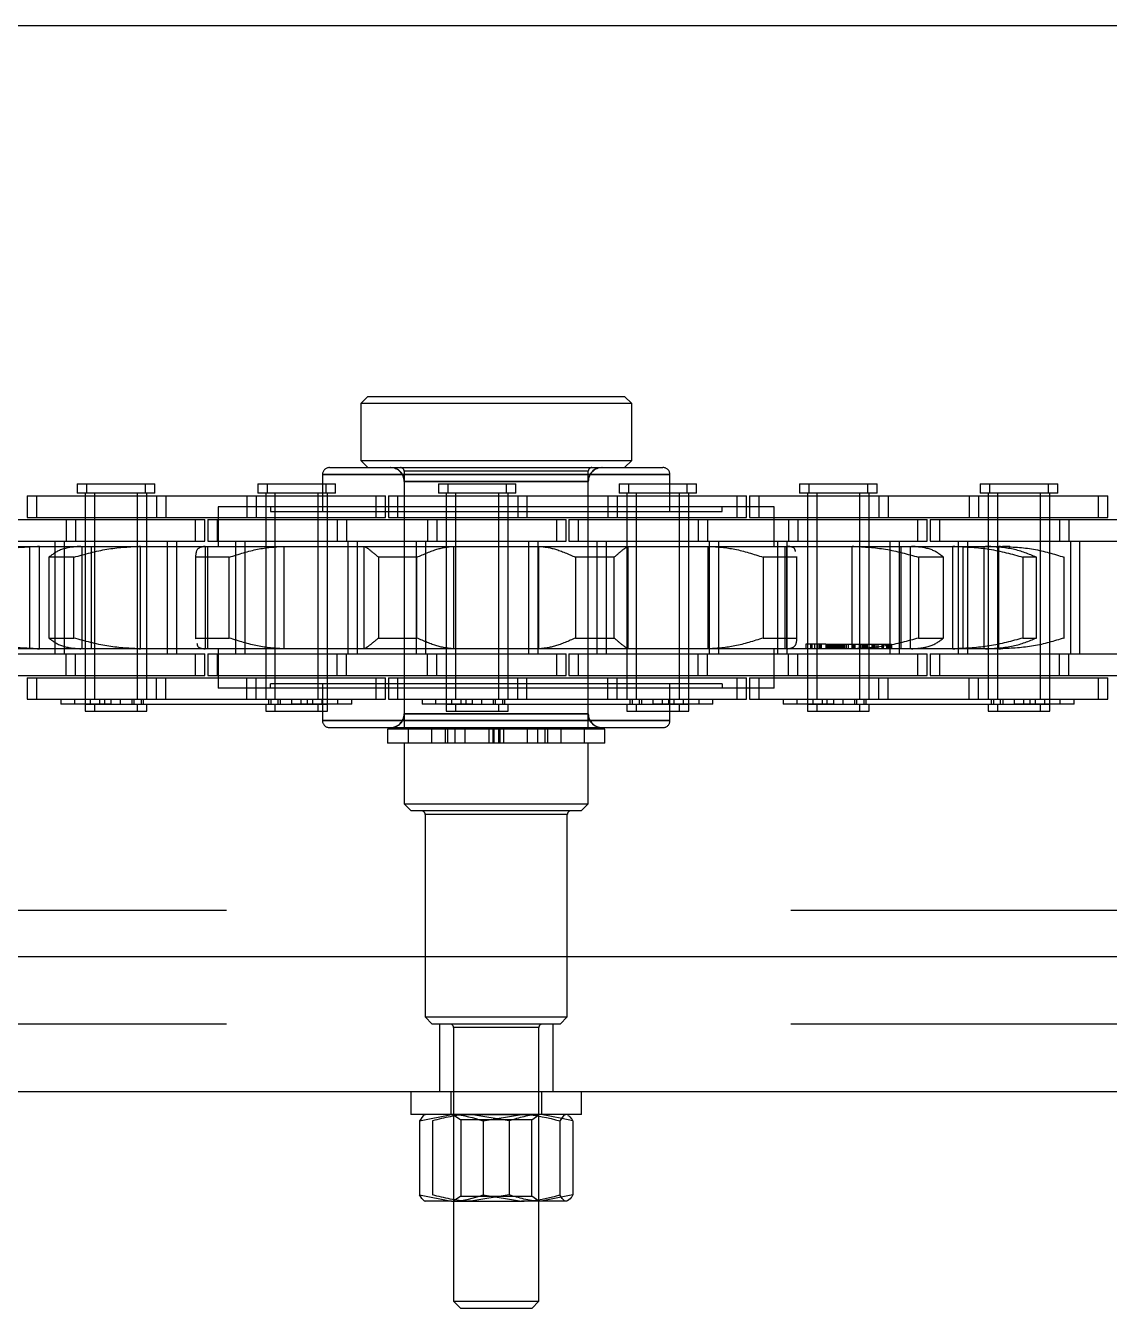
# Model space of a CAD drawing. Header units: metres. Extents: x 0 to 21025, y 0 to 14850.
# Drawn here: x 3291.5 to 3367.7, y 9031.4 to 9121.6 of the extents above; entities that cross this region are included whole.
import ezdxf

# ---------------------------------------------------------------- set-up
doc = ezdxf.new("R2010")
doc.units = ezdxf.units.M
doc.header["$LTSCALE"] = 25
doc.linetypes.add('HIDDEN2', pattern=[4.7625, 3.175, -1.5875])
doc.layers.add('SL4', color=4, linetype='Continuous')
doc.layers.add('ST1', color=7, linetype='HIDDEN2')

msp = doc.modelspace()

# ---------------------------------------------------------------- linework, layer by layer
at = {"layer": 'SL4'}
for p, q in [((2754.004, 9121.619), (3543.761, 9121.619)), ((2753.999, 9056.144), (3543.761, 9056.144)), ((3543.761, 9046.619), (2593.759, 9046.619)), ((3318.601, 9046.619), (3318.601, 9045.019)), ((3330.601, 9045.019), (3330.601, 9046.619)), ((3330.601, 9045.019), (3318.601, 9045.019)), ((3319.207, 9044.572), (3321.446, 9045.019)), ((3319.207, 9044.572), (3319.207, 9039.365)), ((3319.601, 9045.019), (3319.537, 9044.982)), ((3323.686, 9044.572), (3326.383, 9045.019)), ((3323.686, 9044.572), (3323.686, 9039.365)), ((3329.08, 9044.572), (3329.08, 9039.365)), ((3329.996, 9044.572), (3329.208, 9044.729)), ((3329.665, 9044.982), (3329.601, 9045.019)), ((3329.996, 9044.572), (3329.996, 9039.365)), ((3319.207, 9039.365), (3321.446, 9038.919)), ((3319.537, 9038.956), (3319.601, 9038.919)), ((3321.446, 9038.919), (3319.603, 9038.919)), ((3321.446, 9038.919), (3326.383, 9038.919)), ((3321.601, 9038.919), (3321.601, 9031.884)), ((3323.686, 9039.365), (3326.383, 9038.919)), ((3329.538, 9038.919), (3326.383, 9038.919)), ((3327.601, 9031.884), (3327.601, 9038.919)), ((3321.601, 9031.884), (3322.101, 9031.384)), ((3321.601, 9031.884), (3327.601, 9031.884)), ((3327.101, 9031.384), (3327.601, 9031.884)), ((3327.101, 9031.384), (3322.101, 9031.384))]:
    msp.add_line(p, q, dxfattribs=at)
for points, knots in [([(3319.665, 9045.019), (3319.623, 9045.012), (3319.468, 9044.987), (3319.317, 9044.747), (3319.207, 9044.572)], [0, 0, 0, 0, 0.268634, 1, 1, 1, 1]), ([(3321.446, 9045.019), (3321.5, 9045.018), (3322.256, 9045.012), (3322.997, 9044.784), (3323.686, 9044.572)], [0, 0, 0, 0, 0.0702006, 1, 1, 1, 1]), ([(3326.383, 9045.019), (3326.447, 9045.018), (3327.358, 9045.012), (3328.25, 9044.784), (3329.08, 9044.572)], [0, 0, 0, 0, 0.070201, 1, 1, 1, 1]), ([(3329.538, 9045.019), (3329.496, 9045.012), (3329.342, 9044.987), (3329.191, 9044.747), (3329.08, 9044.572)], [0, 0, 0, 0, 0.268634, 1, 1, 1, 1]), ([(3329.996, 9044.572), (3329.957, 9044.641), (3329.849, 9044.836), (3329.737, 9044.889), (3329.664, 9044.924)], [0, 0, 0, 0, 0.354732, 1, 1, 1, 1]), ([(3319.665, 9038.919), (3319.623, 9038.925), (3319.468, 9038.95), (3319.317, 9039.19), (3319.207, 9039.365)], [0, 0, 0, 0, 0.268634, 1, 1, 1, 1]), ([(3321.446, 9038.919), (3321.5, 9038.919), (3322.256, 9038.925), (3322.997, 9039.153), (3323.686, 9039.365)], [0, 0, 0, 0, 0.0702006, 1, 1, 1, 1]), ([(3326.383, 9038.919), (3326.447, 9038.919), (3327.358, 9038.925), (3328.25, 9039.153), (3329.08, 9039.365)], [0, 0, 0, 0, 0.070201, 1, 1, 1, 1]), ([(3329.538, 9038.919), (3329.496, 9038.925), (3329.342, 9038.95), (3329.191, 9039.19), (3329.08, 9039.365)], [0, 0, 0, 0, 0.268634, 1, 1, 1, 1]), ([(3329.996, 9039.365), (3329.957, 9039.298), (3329.808, 9039.036), (3329.653, 9038.969), (3329.538, 9038.919)], [0, 0, 0, 0, 0.257551, 1, 1, 1, 1])]:
    msp.add_open_spline(points, degree=3, knots=knots, dxfattribs=at)
at = {"layer": 'ST1'}
for p, q in [((3315.576, 9095.529), (3315.076, 9095.029)), ((3334.126, 9095.029), (3315.076, 9095.029)), ((3315.076, 9095.029), (3315.076, 9091.029)), ((3315.576, 9095.529), (3333.626, 9095.529)), ((3334.126, 9095.029), (3333.626, 9095.529)), ((3334.126, 9091.029), (3334.126, 9095.029)), ((3312.875, 9090.529), (3336.328, 9090.529)), ((3315.076, 9091.029), (3334.126, 9091.029)), ((3315.076, 9091.029), (3315.576, 9090.529)), ((3331.076, 9090.279), (3318.126, 9090.279)), ((3318.126, 9090.279), (3318.126, 9072.239)), ((3331.076, 9072.239), (3331.076, 9090.279)), ((3333.626, 9090.529), (3334.126, 9091.029)), ((3295.137, 9089.384), (3299.934, 9089.384)), ((3295.137, 9089.384), (3295.137, 9088.725)), ((3295.792, 9089.384), (3295.792, 9088.725)), ((3299.934, 9089.384), (3300.589, 9089.384)), ((3299.934, 9088.725), (3299.934, 9089.384)), ((3300.589, 9088.725), (3300.589, 9089.384)), ((3307.837, 9089.384), (3312.634, 9089.384)), ((3307.837, 9089.384), (3307.837, 9088.725)), ((3308.492, 9089.384), (3308.492, 9088.725)), ((3312.386, 9090.04), (3336.816, 9090.04)), ((3312.386, 9090.04), (3312.386, 9087.44)), ((3336.816, 9090.04), (3312.386, 9090.04)), ((3312.634, 9089.384), (3313.289, 9089.384)), ((3312.634, 9088.725), (3312.634, 9089.384)), ((3313.289, 9088.725), (3313.289, 9089.384)), ((3318.126, 9089.551), (3318.126, 9073.216)), ((3331.052, 9089.551), (3318.151, 9089.551)), ((3318.151, 9073.216), (3318.151, 9089.551)), ((3318.151, 9089.551), (3331.052, 9089.551)), ((3320.537, 9089.384), (3325.334, 9089.384)), ((3320.537, 9089.384), (3320.537, 9088.725)), ((3321.192, 9089.384), (3321.192, 9088.725)), ((3325.334, 9089.384), (3325.989, 9089.384)), ((3325.334, 9088.725), (3325.334, 9089.384)), ((3325.989, 9088.725), (3325.989, 9089.384)), ((3331.052, 9089.551), (3331.052, 9073.216)), ((3331.076, 9073.216), (3331.076, 9089.551)), ((3333.237, 9089.384), (3338.034, 9089.384)), ((3333.237, 9089.384), (3333.237, 9088.725)), ((3333.892, 9089.384), (3333.892, 9088.725)), ((3336.816, 9087.44), (3336.816, 9090.04)), ((3338.034, 9089.384), (3338.689, 9089.384)), ((3338.034, 9088.725), (3338.034, 9089.384)), ((3338.689, 9088.725), (3338.689, 9089.384)), ((3345.937, 9089.384), (3350.734, 9089.384)), ((3345.937, 9089.384), (3345.937, 9088.725)), ((3346.592, 9089.384), (3346.592, 9088.725)), ((3350.734, 9089.384), (3351.389, 9089.384)), ((3350.734, 9088.725), (3350.734, 9089.384)), ((3351.389, 9088.725), (3351.389, 9089.384)), ((3358.637, 9089.384), (3363.434, 9089.384)), ((3358.637, 9089.384), (3358.637, 9088.725)), ((3359.292, 9089.384), (3359.292, 9088.725)), ((3363.434, 9089.384), (3364.089, 9089.384)), ((3363.434, 9088.725), (3363.434, 9089.384)), ((3364.089, 9088.725), (3364.089, 9089.384)), ((3291.615, 9088.541), (3300.71, 9088.541)), ((3291.615, 9088.541), (3291.615, 9087.021)), ((3292.27, 9088.541), (3292.27, 9087.021)), ((3299.934, 9088.725), (3295.137, 9088.725)), ((3295.69, 9088.725), (3295.69, 9074.227)), ((3295.69, 9088.541), (3295.69, 9087.021)), ((3296.345, 9088.725), (3296.345, 9074.227)), ((3296.345, 9088.541), (3296.345, 9087.021)), ((3299.38, 9074.227), (3299.38, 9088.725)), ((3299.38, 9087.021), (3299.38, 9088.541)), ((3300.589, 9088.725), (3299.934, 9088.725)), ((3300.035, 9074.227), (3300.035, 9088.725)), ((3300.035, 9087.021), (3300.035, 9088.541)), ((3300.71, 9088.541), (3300.71, 9087.021)), ((3300.71, 9088.541), (3307.06, 9088.541)), ((3301.365, 9088.541), (3301.365, 9087.021)), ((3307.06, 9088.541), (3307.06, 9087.021)), ((3307.06, 9088.541), (3316.155, 9088.541)), ((3307.715, 9088.541), (3307.715, 9087.021)), ((3312.634, 9088.725), (3307.837, 9088.725)), ((3308.39, 9088.725), (3308.39, 9074.227)), ((3308.39, 9088.541), (3308.39, 9087.021)), ((3309.045, 9088.725), (3309.045, 9074.227)), ((3309.045, 9088.541), (3309.045, 9087.021)), ((3312.08, 9074.227), (3312.08, 9088.725)), ((3312.08, 9087.021), (3312.08, 9088.541)), ((3313.289, 9088.725), (3312.634, 9088.725)), ((3312.735, 9074.227), (3312.735, 9088.725)), ((3312.735, 9087.021), (3312.735, 9088.541)), ((3316.155, 9088.541), (3316.81, 9088.541)), ((3316.155, 9087.021), (3316.155, 9088.541)), ((3316.81, 9087.021), (3316.81, 9088.541)), ((3317.015, 9088.541), (3326.11, 9088.541)), ((3317.015, 9088.541), (3317.015, 9087.021)), ((3317.67, 9088.541), (3317.67, 9087.021)), ((3325.334, 9088.725), (3320.537, 9088.725)), ((3321.09, 9088.725), (3321.09, 9074.227)), ((3321.09, 9088.541), (3321.09, 9087.021)), ((3321.745, 9088.725), (3321.745, 9074.227)), ((3321.745, 9088.541), (3321.745, 9087.021)), ((3324.78, 9074.227), (3324.78, 9088.725)), ((3324.78, 9087.021), (3324.78, 9088.541)), ((3325.989, 9088.725), (3325.334, 9088.725)), ((3325.435, 9074.227), (3325.435, 9088.725)), ((3325.435, 9087.021), (3325.435, 9088.541)), ((3326.11, 9088.541), (3326.11, 9087.021)), ((3326.11, 9088.541), (3332.46, 9088.541)), ((3326.765, 9088.541), (3326.765, 9087.021)), ((3332.46, 9088.541), (3332.46, 9087.021)), ((3332.46, 9088.541), (3341.555, 9088.541)), ((3333.115, 9088.541), (3333.115, 9087.021)), ((3338.034, 9088.725), (3333.237, 9088.725)), ((3333.79, 9088.725), (3333.79, 9074.227)), ((3333.79, 9088.541), (3333.79, 9087.021)), ((3334.445, 9088.725), (3334.445, 9074.227)), ((3334.445, 9088.541), (3334.445, 9087.021)), ((3337.48, 9074.227), (3337.48, 9088.725)), ((3337.48, 9087.021), (3337.48, 9088.541)), ((3338.689, 9088.725), (3338.034, 9088.725)), ((3338.135, 9074.227), (3338.135, 9088.725)), ((3338.135, 9087.021), (3338.135, 9088.541)), ((3341.555, 9088.541), (3342.21, 9088.541)), ((3341.555, 9087.021), (3341.555, 9088.541)), ((3342.21, 9087.021), (3342.21, 9088.541)), ((3342.415, 9088.541), (3351.51, 9088.541)), ((3342.415, 9088.541), (3342.415, 9087.021)), ((3343.07, 9088.541), (3343.07, 9087.021)), ((3350.734, 9088.725), (3345.937, 9088.725)), ((3346.49, 9088.725), (3346.49, 9074.227)), ((3346.49, 9088.541), (3346.49, 9087.021)), ((3347.145, 9088.725), (3347.145, 9074.227)), ((3347.145, 9088.541), (3347.145, 9087.021)), ((3350.18, 9074.227), (3350.18, 9088.725)), ((3350.18, 9087.021), (3350.18, 9088.541)), ((3351.389, 9088.725), (3350.734, 9088.725)), ((3350.835, 9074.227), (3350.835, 9088.725)), ((3350.835, 9087.021), (3350.835, 9088.541)), ((3351.51, 9088.541), (3351.51, 9087.021)), ((3351.51, 9088.541), (3357.86, 9088.541)), ((3352.165, 9088.541), (3352.165, 9087.021)), ((3357.86, 9088.541), (3357.86, 9087.021)), ((3357.86, 9088.541), (3366.955, 9088.541)), ((3358.515, 9088.541), (3358.515, 9087.021)), ((3363.434, 9088.725), (3358.637, 9088.725)), ((3359.19, 9088.725), (3359.19, 9074.227)), ((3359.19, 9088.541), (3359.19, 9087.021)), ((3359.845, 9088.725), (3359.845, 9074.227)), ((3359.845, 9088.541), (3359.845, 9087.021)), ((3362.88, 9074.227), (3362.88, 9088.725)), ((3362.88, 9087.021), (3362.88, 9088.541)), ((3364.089, 9088.725), (3363.434, 9088.725)), ((3363.535, 9074.227), (3363.535, 9088.725)), ((3363.535, 9087.021), (3363.535, 9088.541)), ((3366.955, 9088.541), (3367.61, 9088.541)), ((3366.955, 9087.021), (3366.955, 9088.541)), ((3367.61, 9087.021), (3367.61, 9088.541)), ((3305.057, 9087.759), (3305.057, 9084.989)), ((3344.145, 9087.759), (3305.057, 9087.759)), ((3308.722, 9087.759), (3308.722, 9087.44)), ((3340.481, 9087.44), (3340.481, 9087.759)), ((3344.145, 9084.989), (3344.145, 9087.759)), ((3288.01, 9086.869), (3294.36, 9086.869)), ((3291.615, 9087.021), (3300.71, 9087.021)), ((3294.36, 9086.869), (3294.36, 9085.349)), ((3294.36, 9086.869), (3303.455, 9086.869)), ((3295.015, 9086.869), (3295.015, 9085.349)), ((3295.69, 9086.869), (3295.69, 9085.349)), ((3296.345, 9086.869), (3296.345, 9085.349)), ((3299.38, 9085.349), (3299.38, 9086.869)), ((3300.035, 9085.349), (3300.035, 9086.869)), ((3300.71, 9087.021), (3307.06, 9087.021)), ((3303.455, 9086.869), (3304.11, 9086.869)), ((3303.455, 9085.349), (3303.455, 9086.869)), ((3304.11, 9085.349), (3304.11, 9086.869)), ((3304.315, 9086.869), (3313.41, 9086.869)), ((3304.315, 9086.869), (3304.315, 9085.349)), ((3304.97, 9086.869), (3304.97, 9085.349)), ((3307.06, 9087.021), (3316.155, 9087.021)), ((3308.39, 9086.869), (3308.39, 9085.349)), ((3308.722, 9087.44), (3340.481, 9087.44)), ((3309.045, 9086.869), (3309.045, 9085.349)), ((3312.08, 9085.349), (3312.08, 9086.869)), ((3312.735, 9085.349), (3312.735, 9086.869)), ((3313.41, 9086.869), (3313.41, 9085.349)), ((3313.41, 9086.869), (3319.76, 9086.869)), ((3314.065, 9086.869), (3314.065, 9085.349)), ((3316.155, 9087.021), (3316.81, 9087.021)), ((3317.015, 9087.021), (3326.11, 9087.021)), ((3319.76, 9086.869), (3319.76, 9085.349)), ((3319.76, 9086.869), (3328.855, 9086.869)), ((3320.415, 9086.869), (3320.415, 9085.349)), ((3321.09, 9086.869), (3321.09, 9085.349)), ((3321.745, 9086.869), (3321.745, 9085.349)), ((3324.78, 9085.349), (3324.78, 9086.869)), ((3325.435, 9085.349), (3325.435, 9086.869)), ((3326.11, 9087.021), (3332.46, 9087.021)), ((3328.855, 9086.869), (3329.51, 9086.869)), ((3328.855, 9085.349), (3328.855, 9086.869)), ((3329.51, 9085.349), (3329.51, 9086.869)), ((3329.715, 9086.869), (3338.81, 9086.869)), ((3329.715, 9086.869), (3329.715, 9085.349)), ((3330.37, 9086.869), (3330.37, 9085.349)), ((3332.46, 9087.021), (3341.555, 9087.021)), ((3333.79, 9086.869), (3333.79, 9085.349)), ((3334.445, 9086.869), (3334.445, 9085.349)), ((3337.48, 9085.349), (3337.48, 9086.869)), ((3338.135, 9085.349), (3338.135, 9086.869)), ((3338.81, 9086.869), (3338.81, 9085.349)), ((3338.81, 9086.869), (3345.16, 9086.869)), ((3339.465, 9086.869), (3339.465, 9085.349)), ((3341.555, 9087.021), (3342.21, 9087.021)), ((3342.415, 9087.021), (3351.51, 9087.021)), ((3345.16, 9086.869), (3345.16, 9085.349)), ((3345.16, 9086.869), (3354.255, 9086.869)), ((3345.815, 9086.869), (3345.815, 9085.349)), ((3346.49, 9086.869), (3346.49, 9085.349)), ((3347.145, 9086.869), (3347.145, 9085.349)), ((3350.18, 9085.349), (3350.18, 9086.869)), ((3350.835, 9085.349), (3350.835, 9086.869)), ((3351.51, 9087.021), (3357.86, 9087.021)), ((3354.255, 9086.869), (3354.91, 9086.869)), ((3354.255, 9085.349), (3354.255, 9086.869)), ((3354.91, 9085.349), (3354.91, 9086.869)), ((3355.115, 9086.869), (3364.21, 9086.869)), ((3355.115, 9086.869), (3355.115, 9085.349)), ((3355.77, 9086.869), (3355.77, 9085.349)), ((3357.86, 9087.021), (3366.955, 9087.021)), ((3359.19, 9086.869), (3359.19, 9085.349)), ((3359.845, 9086.869), (3359.845, 9085.349)), ((3362.88, 9085.349), (3362.88, 9086.869)), ((3363.535, 9085.349), (3363.535, 9086.869)), ((3364.21, 9086.869), (3364.21, 9085.349)), ((3364.21, 9086.869), (3370.56, 9086.869)), ((3364.865, 9086.869), (3364.865, 9085.349)), ((3366.955, 9087.021), (3367.61, 9087.021)), ((3288.01, 9085.349), (3294.36, 9085.349)), ((3290.191, 9084.989), (3292.356, 9084.989)), ((3291.799, 9077.779), (3291.799, 9084.989)), ((3292.356, 9084.989), (3292.485, 9084.989)), ((3292.485, 9084.989), (3292.356, 9084.989)), ((3292.485, 9077.779), (3292.485, 9084.989)), ((3292.485, 9084.989), (3295.398, 9084.989)), ((3293.575, 9085.349), (3293.575, 9077.419)), ((3294.23, 9085.349), (3294.23, 9077.419)), ((3294.36, 9085.349), (3303.455, 9085.349)), ((3295.398, 9084.989), (3299.467, 9084.989)), ((3295.476, 9077.779), (3295.476, 9084.989)), ((3295.69, 9085.349), (3295.69, 9077.419)), ((3296.146, 9077.779), (3296.146, 9084.989)), ((3296.345, 9085.349), (3296.345, 9077.419)), ((3299.38, 9077.419), (3299.38, 9085.349)), ((3299.467, 9084.989), (3299.582, 9084.989)), ((3299.582, 9084.989), (3299.467, 9084.989)), ((3299.582, 9077.779), (3299.582, 9084.989)), ((3299.582, 9084.989), (3304.127, 9084.989)), ((3300.035, 9077.419), (3300.035, 9085.349)), ((3301.495, 9077.419), (3301.495, 9085.349)), ((3302.15, 9077.419), (3302.15, 9085.349)), ((3303.455, 9085.349), (3304.11, 9085.349)), ((3304.127, 9084.989), (3309.609, 9084.989)), ((3304.166, 9077.779), (3304.166, 9084.989)), ((3304.315, 9085.349), (3313.41, 9085.349)), ((3304.316, 9077.779), (3304.316, 9084.989)), ((3306.275, 9085.349), (3306.275, 9077.419)), ((3306.93, 9085.349), (3306.93, 9077.419)), ((3308.39, 9085.349), (3308.39, 9077.419)), ((3309.045, 9085.349), (3309.045, 9077.419)), ((3309.609, 9084.989), (3309.697, 9084.989)), ((3309.697, 9077.779), (3309.697, 9084.989)), ((3309.697, 9084.989), (3315.32, 9084.989)), ((3312.08, 9077.419), (3312.08, 9085.349)), ((3312.735, 9077.419), (3312.735, 9085.349)), ((3313.41, 9085.349), (3319.76, 9085.349)), ((3314.195, 9077.419), (3314.195, 9085.349)), ((3314.85, 9077.419), (3314.85, 9085.349)), ((3315.32, 9077.779), (3315.32, 9084.989)), ((3315.32, 9084.989), (3315.326, 9084.989)), ((3315.326, 9084.989), (3321.559, 9084.989)), ((3318.975, 9085.349), (3318.975, 9077.419)), ((3319.63, 9085.349), (3319.63, 9077.419)), ((3319.76, 9085.349), (3328.855, 9085.349)), ((3321.09, 9085.349), (3321.09, 9077.419)), ((3321.559, 9084.989), (3321.61, 9084.989)), ((3321.61, 9077.779), (3321.61, 9084.989)), ((3321.61, 9084.989), (3327.593, 9084.989)), ((3321.745, 9085.349), (3321.745, 9077.419)), ((3324.78, 9077.419), (3324.78, 9085.349)), ((3325.435, 9077.419), (3325.435, 9085.349)), ((3326.895, 9077.419), (3326.895, 9085.349)), ((3327.55, 9077.419), (3327.55, 9085.349)), ((3327.593, 9077.779), (3327.593, 9084.989)), ((3327.593, 9084.989), (3327.643, 9084.989)), ((3327.643, 9084.989), (3333.877, 9084.989)), ((3328.855, 9085.349), (3329.51, 9085.349)), ((3329.715, 9085.349), (3338.81, 9085.349)), ((3331.675, 9085.349), (3331.675, 9077.419)), ((3332.33, 9085.349), (3332.33, 9077.419)), ((3333.79, 9085.349), (3333.79, 9077.419)), ((3333.877, 9084.989), (3333.883, 9084.989)), ((3333.883, 9077.779), (3333.883, 9084.989)), ((3333.883, 9084.989), (3339.506, 9084.989)), ((3334.445, 9085.349), (3334.445, 9077.419)), ((3337.48, 9077.419), (3337.48, 9085.349)), ((3338.135, 9077.419), (3338.135, 9085.349)), ((3338.81, 9085.349), (3345.16, 9085.349)), ((3339.506, 9077.779), (3339.506, 9084.989)), ((3339.506, 9084.989), (3339.594, 9084.989)), ((3339.594, 9084.989), (3345.075, 9084.989)), ((3339.595, 9077.419), (3339.595, 9085.349)), ((3340.25, 9077.419), (3340.25, 9085.349)), ((3344.375, 9085.349), (3344.375, 9077.419)), ((3344.887, 9084.989), (3344.887, 9077.779)), ((3345.03, 9085.349), (3345.03, 9077.419)), ((3345.037, 9077.779), (3345.037, 9084.989)), ((3345.075, 9084.989), (3349.621, 9084.989)), ((3345.16, 9085.349), (3354.255, 9085.349)), ((3346.49, 9085.349), (3346.49, 9077.419)), ((3347.145, 9085.349), (3347.145, 9077.419)), ((3349.621, 9077.779), (3349.621, 9084.989)), ((3349.621, 9084.989), (3349.736, 9084.989)), ((3349.736, 9084.989), (3349.621, 9084.989)), ((3349.736, 9084.989), (3353.805, 9084.989)), ((3350.18, 9077.419), (3350.18, 9085.349)), ((3350.835, 9077.419), (3350.835, 9085.349)), ((3352.295, 9077.419), (3352.295, 9085.349)), ((3352.95, 9077.419), (3352.95, 9085.349)), ((3353.057, 9084.989), (3353.057, 9077.779)), ((3353.726, 9077.779), (3353.726, 9084.989)), ((3353.805, 9084.989), (3356.718, 9084.989)), ((3354.255, 9085.349), (3354.91, 9085.349)), ((3355.115, 9085.349), (3364.21, 9085.349)), ((3356.718, 9077.779), (3356.718, 9084.989)), ((3356.718, 9084.989), (3356.847, 9084.989)), ((3356.847, 9084.989), (3356.718, 9084.989)), ((3356.847, 9084.989), (3359.011, 9084.989)), ((3357.075, 9085.349), (3357.075, 9077.419)), ((3357.404, 9084.989), (3357.404, 9077.779)), ((3357.73, 9085.349), (3357.73, 9077.419)), ((3358.902, 9077.779), (3358.902, 9084.989)), ((3359.011, 9084.989), (3359.942, 9084.989)), ((3359.19, 9085.349), (3359.19, 9077.419)), ((3359.845, 9085.349), (3359.845, 9077.419)), ((3359.942, 9077.779), (3359.942, 9084.989)), ((3359.942, 9084.989), (3360.068, 9084.989)), ((3360.068, 9084.989), (3359.942, 9084.989)), ((3360.068, 9084.989), (3360.209, 9084.989)), ((3360.705, 9084.979), (3360.209, 9084.989)), ((3362.88, 9077.419), (3362.88, 9085.349)), ((3363.535, 9077.419), (3363.535, 9085.349)), ((3364.21, 9085.349), (3370.56, 9085.349)), ((3364.995, 9077.419), (3364.995, 9085.349)), ((3365.65, 9077.419), (3365.65, 9085.349)), ((3294.905, 9084.227), (3293.142, 9084.227)), ((3293.142, 9084.227), (3293.142, 9078.541)), ((3294.905, 9078.541), (3294.905, 9084.227)), ((3303.453, 9084.284), (3303.453, 9078.483)), ((3305.831, 9084.227), (3303.455, 9084.227)), ((3303.455, 9084.227), (3303.455, 9078.541)), ((3305.831, 9078.541), (3305.831, 9084.227)), ((3319.021, 9084.227), (3316.319, 9084.227)), ((3316.319, 9084.227), (3316.319, 9078.541)), ((3319.021, 9078.541), (3319.021, 9084.227)), ((3330.182, 9084.227), (3330.182, 9078.541)), ((3332.883, 9084.227), (3330.182, 9084.227)), ((3332.883, 9078.541), (3332.883, 9084.227)), ((3343.372, 9084.227), (3343.372, 9078.541)), ((3345.747, 9084.227), (3343.372, 9084.227)), ((3345.747, 9084.227), (3345.732, 9084.284)), ((3345.747, 9078.541), (3345.747, 9084.227)), ((3345.749, 9078.483), (3345.749, 9084.284)), ((3354.297, 9084.227), (3354.297, 9078.541)), ((3356.061, 9084.227), (3354.297, 9084.227)), ((3356.061, 9078.541), (3356.061, 9084.227)), ((3361.641, 9084.227), (3361.641, 9078.541)), ((3362.58, 9084.227), (3361.641, 9084.227)), ((3362.58, 9078.541), (3362.58, 9084.227)), ((3364.518, 9084.227), (3364.518, 9078.541)), ((3364.541, 9084.227), (3364.518, 9084.227)), ((3364.541, 9078.541), (3364.541, 9084.227)), ((3292.356, 9077.779), (3290.191, 9077.779)), ((3292.485, 9077.779), (3292.356, 9077.779)), ((3292.356, 9077.779), (3292.485, 9077.779)), ((3295.398, 9077.779), (3292.485, 9077.779)), ((3293.142, 9078.541), (3294.905, 9078.541)), ((3299.467, 9077.779), (3295.398, 9077.779)), ((3299.582, 9077.779), (3299.467, 9077.779)), ((3299.467, 9077.779), (3299.582, 9077.779)), ((3304.127, 9077.779), (3299.582, 9077.779)), ((3303.455, 9078.541), (3305.831, 9078.541)), ((3303.455, 9078.541), (3303.47, 9078.483)), ((3309.609, 9077.779), (3304.127, 9077.779)), ((3305.057, 9077.779), (3305.057, 9075.009)), ((3309.697, 9077.779), (3309.609, 9077.779)), ((3315.32, 9077.779), (3309.697, 9077.779)), ((3315.326, 9077.779), (3315.32, 9077.779)), ((3321.559, 9077.779), (3315.326, 9077.779)), ((3316.319, 9078.541), (3319.021, 9078.541)), ((3321.61, 9077.779), (3321.559, 9077.779)), ((3327.593, 9077.779), (3321.61, 9077.779)), ((3327.643, 9077.779), (3327.593, 9077.779)), ((3333.877, 9077.779), (3327.643, 9077.779)), ((3330.182, 9078.541), (3332.883, 9078.541)), ((3333.883, 9077.779), (3333.877, 9077.779)), ((3339.506, 9077.779), (3333.883, 9077.779)), ((3339.594, 9077.779), (3339.506, 9077.779)), ((3345.075, 9077.779), (3339.594, 9077.779)), ((3343.372, 9078.541), (3345.747, 9078.541)), ((3344.145, 9075.009), (3344.145, 9077.779)), ((3349.621, 9077.779), (3345.075, 9077.779)), ((3347.202, 9078.113), (3346.363, 9078.113)), ((3346.363, 9078.113), (3346.363, 9077.779)), ((3346.697, 9078.113), (3346.697, 9077.779)), ((3346.8, 9078.113), (3346.8, 9077.779)), ((3346.97, 9078.113), (3346.97, 9077.779)), ((3347.354, 9078.113), (3347.202, 9078.113)), ((3347.202, 9078.113), (3347.202, 9077.779)), ((3347.305, 9078.113), (3347.305, 9077.779)), ((3347.769, 9078.113), (3347.354, 9078.113)), ((3347.354, 9078.113), (3347.354, 9077.779)), ((3347.446, 9078.113), (3347.446, 9077.779)), ((3347.769, 9078.113), (3350.199, 9078.113)), ((3347.769, 9078.113), (3347.769, 9077.779)), ((3347.828, 9078.113), (3347.828, 9077.779)), ((3347.829, 9078.113), (3347.829, 9077.779)), ((3347.88, 9078.113), (3347.88, 9077.779)), ((3347.892, 9078.113), (3347.892, 9077.779)), ((3347.893, 9078.113), (3347.893, 9077.779)), ((3347.951, 9078.113), (3347.951, 9077.779)), ((3348.027, 9078.113), (3348.027, 9077.779)), ((3348.036, 9078.113), (3348.036, 9077.779)), ((3348.066, 9078.113), (3348.066, 9077.779)), ((3348.141, 9078.113), (3348.141, 9077.779)), ((3348.144, 9078.113), (3348.144, 9077.779)), ((3348.151, 9078.113), (3348.151, 9077.779)), ((3348.164, 9078.113), (3348.164, 9077.779)), ((3348.258, 9078.113), (3348.258, 9077.779)), ((3348.277, 9078.113), (3348.277, 9077.779)), ((3348.285, 9078.113), (3348.285, 9077.779)), ((3348.354, 9078.113), (3348.354, 9077.779)), ((3348.447, 9078.113), (3348.447, 9077.779)), ((3348.531, 9078.113), (3348.531, 9077.779)), ((3348.61, 9078.113), (3348.61, 9077.779)), ((3348.659, 9078.113), (3348.659, 9077.779)), ((3348.763, 9078.113), (3348.763, 9077.779)), ((3348.795, 9078.113), (3348.795, 9077.779)), ((3348.797, 9078.113), (3348.797, 9077.779)), ((3348.831, 9078.113), (3348.831, 9077.779)), ((3348.869, 9078.113), (3348.869, 9077.779)), ((3348.904, 9078.113), (3348.904, 9077.779)), ((3348.907, 9078.113), (3348.907, 9077.779)), ((3348.932, 9078.113), (3348.932, 9077.779)), ((3348.936, 9078.113), (3348.936, 9077.779)), ((3349.024, 9078.113), (3349.024, 9077.779)), ((3349.038, 9078.113), (3349.038, 9077.779)), ((3349.055, 9078.113), (3349.055, 9077.779)), ((3349.073, 9078.113), (3349.073, 9077.779)), ((3349.082, 9078.113), (3349.082, 9077.779)), ((3349.215, 9078.113), (3349.215, 9077.779)), ((3349.374, 9077.779), (3349.374, 9078.113)), ((3349.736, 9077.779), (3349.621, 9077.779)), ((3349.709, 9077.779), (3349.709, 9078.113)), ((3353.805, 9077.779), (3349.736, 9077.779)), ((3349.757, 9078.113), (3349.757, 9077.779)), ((3349.819, 9078.113), (3349.819, 9077.779)), ((3350.118, 9078.113), (3350.118, 9077.779)), ((3350.159, 9078.113), (3350.159, 9077.779)), ((3350.18, 9078.113), (3350.18, 9077.779)), ((3350.199, 9078.113), (3350.589, 9078.113)), ((3350.199, 9078.113), (3350.199, 9077.779)), ((3350.308, 9078.113), (3350.308, 9077.779)), ((3350.354, 9078.113), (3350.354, 9077.779)), ((3350.434, 9078.113), (3350.434, 9077.779)), ((3350.489, 9078.113), (3350.489, 9077.779)), ((3350.543, 9078.113), (3350.543, 9077.779)), ((3350.56, 9078.113), (3350.56, 9077.779)), ((3350.582, 9078.113), (3350.582, 9077.779)), ((3350.589, 9078.113), (3350.589, 9077.779)), ((3350.589, 9078.113), (3351.436, 9078.113)), ((3350.661, 9078.113), (3350.661, 9077.779)), ((3350.685, 9078.113), (3350.685, 9077.779)), ((3351.02, 9078.113), (3351.02, 9077.779)), ((3351.046, 9078.113), (3351.046, 9077.779)), ((3351.092, 9078.113), (3351.092, 9077.779)), ((3351.13, 9078.113), (3351.13, 9077.779)), ((3351.178, 9078.113), (3351.178, 9077.779)), ((3351.3, 9078.113), (3351.3, 9077.779)), ((3351.436, 9078.113), (3351.436, 9077.779)), ((3351.436, 9078.113), (3351.718, 9078.113)), ((3351.718, 9078.113), (3351.802, 9078.113)), ((3351.718, 9078.113), (3351.718, 9077.779)), ((3351.802, 9078.113), (3351.802, 9077.779)), ((3351.802, 9078.113), (3352.127, 9078.113)), ((3352.037, 9078.113), (3352.037, 9077.779)), ((3352.127, 9078.113), (3352.163, 9078.113)), ((3352.127, 9078.113), (3352.127, 9077.779)), ((3352.163, 9078.113), (3352.163, 9077.779)), ((3352.163, 9078.113), (3352.37, 9078.113)), ((3352.206, 9078.113), (3352.206, 9077.779)), ((3352.243, 9078.113), (3352.243, 9077.779)), ((3352.36, 9078.113), (3352.36, 9077.779)), ((3352.37, 9078.113), (3352.37, 9077.779)), ((3352.37, 9078.113), (3352.406, 9078.113)), ((3352.391, 9078.113), (3352.391, 9077.779)), ((3352.406, 9078.113), (3352.406, 9077.779)), ((3356.718, 9077.779), (3353.805, 9077.779)), ((3354.297, 9078.541), (3356.061, 9078.541)), ((3356.847, 9077.779), (3356.718, 9077.779)), ((3356.718, 9077.779), (3356.847, 9077.779)), ((3359.011, 9077.779), (3356.847, 9077.779)), ((3359.942, 9077.779), (3359.011, 9077.779)), ((3360.068, 9077.779), (3359.942, 9077.779)), ((3359.942, 9077.779), (3360.068, 9077.779)), ((3360.209, 9077.779), (3360.068, 9077.779)), ((3361.641, 9078.541), (3362.58, 9078.541)), ((3364.518, 9078.541), (3364.541, 9078.541)), ((3288.01, 9077.419), (3294.36, 9077.419)), ((3294.36, 9075.899), (3294.36, 9077.419)), ((3294.36, 9077.419), (3303.455, 9077.419)), ((3295.015, 9075.899), (3295.015, 9077.419)), ((3295.69, 9077.419), (3295.69, 9075.899)), ((3296.345, 9077.419), (3296.345, 9075.899)), ((3299.38, 9075.899), (3299.38, 9077.419)), ((3300.035, 9075.899), (3300.035, 9077.419)), ((3303.455, 9077.419), (3304.11, 9077.419)), ((3303.455, 9075.899), (3303.455, 9077.419)), ((3304.11, 9075.899), (3304.11, 9077.419)), ((3304.315, 9077.419), (3313.41, 9077.419)), ((3304.315, 9077.419), (3304.315, 9075.899)), ((3304.97, 9077.419), (3304.97, 9075.899)), ((3308.39, 9077.419), (3308.39, 9075.899)), ((3309.045, 9077.419), (3309.045, 9075.899)), ((3312.08, 9075.899), (3312.08, 9077.419)), ((3312.735, 9075.899), (3312.735, 9077.419)), ((3313.41, 9075.899), (3313.41, 9077.419)), ((3313.41, 9077.419), (3319.76, 9077.419)), ((3314.065, 9075.899), (3314.065, 9077.419)), ((3319.76, 9075.899), (3319.76, 9077.419)), ((3319.76, 9077.419), (3328.855, 9077.419)), ((3320.415, 9075.899), (3320.415, 9077.419)), ((3321.09, 9077.419), (3321.09, 9075.899)), ((3321.745, 9077.419), (3321.745, 9075.899)), ((3324.78, 9075.899), (3324.78, 9077.419)), ((3325.435, 9075.899), (3325.435, 9077.419)), ((3328.855, 9077.419), (3329.51, 9077.419)), ((3328.855, 9075.899), (3328.855, 9077.419)), ((3329.51, 9075.899), (3329.51, 9077.419)), ((3329.715, 9077.419), (3338.81, 9077.419)), ((3329.715, 9077.419), (3329.715, 9075.899)), ((3330.37, 9077.419), (3330.37, 9075.899)), ((3333.79, 9077.419), (3333.79, 9075.899)), ((3334.445, 9077.419), (3334.445, 9075.899)), ((3337.48, 9075.899), (3337.48, 9077.419)), ((3338.135, 9075.899), (3338.135, 9077.419)), ((3338.81, 9075.899), (3338.81, 9077.419)), ((3338.81, 9077.419), (3345.16, 9077.419)), ((3339.465, 9075.899), (3339.465, 9077.419)), ((3345.16, 9075.899), (3345.16, 9077.419)), ((3345.16, 9077.419), (3354.255, 9077.419)), ((3345.815, 9075.899), (3345.815, 9077.419)), ((3346.49, 9077.419), (3346.49, 9075.899)), ((3347.145, 9077.419), (3347.145, 9075.899)), ((3350.18, 9075.899), (3350.18, 9077.419)), ((3350.835, 9075.899), (3350.835, 9077.419)), ((3354.255, 9077.419), (3354.91, 9077.419)), ((3354.255, 9075.899), (3354.255, 9077.419)), ((3354.91, 9075.899), (3354.91, 9077.419)), ((3355.115, 9077.419), (3364.21, 9077.419)), ((3355.115, 9077.419), (3355.115, 9075.899)), ((3355.77, 9077.419), (3355.77, 9075.899)), ((3359.19, 9077.419), (3359.19, 9075.899)), ((3359.845, 9077.419), (3359.845, 9075.899)), ((3362.88, 9075.899), (3362.88, 9077.419)), ((3363.535, 9075.899), (3363.535, 9077.419)), ((3364.21, 9075.899), (3364.21, 9077.419)), ((3364.21, 9077.419), (3370.56, 9077.419)), ((3364.865, 9075.899), (3364.865, 9077.419)), ((3288.01, 9075.899), (3294.36, 9075.899)), ((3294.36, 9075.899), (3303.455, 9075.899)), ((3303.455, 9075.899), (3304.11, 9075.899)), ((3304.315, 9075.899), (3313.41, 9075.899)), ((3313.41, 9075.899), (3319.76, 9075.899)), ((3319.76, 9075.899), (3328.855, 9075.899)), ((3328.855, 9075.899), (3329.51, 9075.899)), ((3329.715, 9075.899), (3338.81, 9075.899)), ((3338.81, 9075.899), (3345.16, 9075.899)), ((3345.16, 9075.899), (3354.255, 9075.899)), ((3354.255, 9075.899), (3354.91, 9075.899)), ((3355.115, 9075.899), (3364.21, 9075.899)), ((3364.21, 9075.899), (3370.56, 9075.899)), ((3291.615, 9075.747), (3300.71, 9075.747)), ((3291.615, 9075.747), (3291.615, 9074.227)), ((3292.27, 9075.747), (3292.27, 9074.227)), ((3295.69, 9075.747), (3295.69, 9073.894)), ((3296.345, 9075.747), (3296.345, 9074.227)), ((3299.38, 9074.227), (3299.38, 9075.747)), ((3300.035, 9074.227), (3300.035, 9075.747)), ((3300.71, 9074.227), (3300.71, 9075.747)), ((3300.71, 9075.747), (3307.06, 9075.747)), ((3301.365, 9074.227), (3301.365, 9075.747)), ((3344.145, 9075.009), (3305.057, 9075.009)), ((3307.06, 9074.227), (3307.06, 9075.747)), ((3307.06, 9075.747), (3316.155, 9075.747)), ((3307.715, 9074.227), (3307.715, 9075.747)), ((3308.39, 9075.747), (3308.39, 9074.227)), ((3340.481, 9075.327), (3308.722, 9075.327)), ((3308.722, 9075.009), (3308.722, 9075.327)), ((3309.045, 9075.747), (3309.045, 9074.227)), ((3312.08, 9074.227), (3312.08, 9075.747)), ((3312.386, 9075.327), (3312.386, 9072.727)), ((3312.735, 9073.894), (3312.735, 9075.747)), ((3316.155, 9075.747), (3316.81, 9075.747)), ((3316.155, 9074.227), (3316.155, 9075.747)), ((3316.81, 9074.227), (3316.81, 9075.747)), ((3317.015, 9075.747), (3326.11, 9075.747)), ((3317.015, 9075.747), (3317.015, 9074.227)), ((3317.67, 9075.747), (3317.67, 9074.227)), ((3321.09, 9075.747), (3321.09, 9073.894)), ((3321.745, 9075.747), (3321.745, 9074.227)), ((3324.78, 9074.227), (3324.78, 9075.747)), ((3325.435, 9074.227), (3325.435, 9075.747)), ((3326.11, 9074.227), (3326.11, 9075.747)), ((3326.11, 9075.747), (3332.46, 9075.747)), ((3326.765, 9074.227), (3326.765, 9075.747)), ((3332.46, 9074.227), (3332.46, 9075.747)), ((3332.46, 9075.747), (3341.555, 9075.747)), ((3333.115, 9074.227), (3333.115, 9075.747)), ((3333.79, 9075.747), (3333.79, 9074.227)), ((3334.445, 9075.747), (3334.445, 9074.227)), ((3336.816, 9072.727), (3336.816, 9075.327)), ((3337.48, 9074.227), (3337.48, 9075.747)), ((3338.135, 9073.894), (3338.135, 9075.747)), ((3340.481, 9075.327), (3340.481, 9075.009)), ((3341.555, 9075.747), (3342.21, 9075.747)), ((3341.555, 9074.227), (3341.555, 9075.747)), ((3342.21, 9074.227), (3342.21, 9075.747)), ((3342.415, 9075.747), (3351.51, 9075.747)), ((3342.415, 9075.747), (3342.415, 9074.227)), ((3343.07, 9075.747), (3343.07, 9074.227)), ((3346.49, 9075.747), (3346.49, 9073.894)), ((3347.145, 9075.747), (3347.145, 9074.227)), ((3350.18, 9074.227), (3350.18, 9075.747)), ((3350.835, 9074.227), (3350.835, 9075.747)), ((3351.51, 9074.227), (3351.51, 9075.747)), ((3351.51, 9075.747), (3357.86, 9075.747)), ((3352.165, 9074.227), (3352.165, 9075.747)), ((3357.86, 9074.227), (3357.86, 9075.747)), ((3357.86, 9075.747), (3366.955, 9075.747)), ((3358.515, 9074.227), (3358.515, 9075.747)), ((3359.19, 9075.747), (3359.19, 9074.227)), ((3359.845, 9075.747), (3359.845, 9074.227)), ((3362.88, 9074.227), (3362.88, 9075.747)), ((3363.535, 9073.894), (3363.535, 9075.747)), ((3366.955, 9075.747), (3367.61, 9075.747)), ((3366.955, 9074.227), (3366.955, 9075.747)), ((3367.61, 9074.227), (3367.61, 9075.747)), ((3291.615, 9074.227), (3300.71, 9074.227)), ((3293.983, 9074.227), (3293.983, 9073.894)), ((3294.96, 9073.894), (3294.96, 9074.227)), ((3296.059, 9074.227), (3296.059, 9073.858)), ((3296.714, 9074.227), (3296.714, 9073.858)), ((3297.083, 9073.894), (3297.083, 9074.227)), ((3297.535, 9073.894), (3297.535, 9074.227)), ((3298.19, 9073.894), (3298.19, 9074.227)), ((3299.011, 9073.858), (3299.011, 9074.227)), ((3299.154, 9073.894), (3299.154, 9074.227)), ((3299.666, 9073.858), (3299.666, 9074.227)), ((3299.809, 9073.894), (3299.809, 9074.227)), ((3300.71, 9074.227), (3307.06, 9074.227)), ((3307.06, 9074.227), (3316.155, 9074.227)), ((3308.616, 9073.894), (3308.616, 9074.227)), ((3308.759, 9074.227), (3308.759, 9073.858)), ((3309.271, 9073.894), (3309.271, 9074.227)), ((3309.414, 9074.227), (3309.414, 9073.858)), ((3310.235, 9073.894), (3310.235, 9074.227)), ((3310.89, 9073.894), (3310.89, 9074.227)), ((3311.342, 9073.894), (3311.342, 9074.227)), ((3311.711, 9073.858), (3311.711, 9074.227)), ((3312.366, 9073.858), (3312.366, 9074.227)), ((3313.466, 9073.894), (3313.466, 9074.227)), ((3314.442, 9073.894), (3314.442, 9074.227)), ((3316.155, 9074.227), (3316.81, 9074.227)), ((3317.015, 9074.227), (3326.11, 9074.227)), ((3319.383, 9074.227), (3319.383, 9073.894)), ((3320.36, 9073.894), (3320.36, 9074.227)), ((3321.459, 9074.227), (3321.459, 9073.858)), ((3322.114, 9074.227), (3322.114, 9073.858)), ((3322.483, 9073.894), (3322.483, 9074.227)), ((3322.935, 9073.894), (3322.935, 9074.227)), ((3323.59, 9073.894), (3323.59, 9074.227)), ((3324.411, 9073.858), (3324.411, 9074.227)), ((3324.554, 9073.894), (3324.554, 9074.227)), ((3325.066, 9073.858), (3325.066, 9074.227)), ((3325.209, 9073.894), (3325.209, 9074.227)), ((3326.11, 9074.227), (3332.46, 9074.227)), ((3332.46, 9074.227), (3341.555, 9074.227)), ((3334.016, 9073.894), (3334.016, 9074.227)), ((3334.159, 9074.227), (3334.159, 9073.858)), ((3334.671, 9073.894), (3334.671, 9074.227)), ((3334.814, 9074.227), (3334.814, 9073.858)), ((3335.635, 9073.894), (3335.635, 9074.227)), ((3336.29, 9073.894), (3336.29, 9074.227)), ((3336.742, 9073.894), (3336.742, 9074.227)), ((3337.111, 9073.858), (3337.111, 9074.227)), ((3337.766, 9073.858), (3337.766, 9074.227)), ((3338.866, 9073.894), (3338.866, 9074.227)), ((3339.842, 9073.894), (3339.842, 9074.227)), ((3341.555, 9074.227), (3342.21, 9074.227)), ((3342.415, 9074.227), (3351.51, 9074.227)), ((3344.783, 9074.227), (3344.783, 9073.894)), ((3345.76, 9073.894), (3345.76, 9074.227)), ((3346.859, 9074.227), (3346.859, 9073.858)), ((3347.514, 9074.227), (3347.514, 9073.858)), ((3347.883, 9073.894), (3347.883, 9074.227)), ((3348.335, 9073.894), (3348.335, 9074.227)), ((3348.99, 9073.894), (3348.99, 9074.227)), ((3349.811, 9073.858), (3349.811, 9074.227)), ((3349.954, 9073.894), (3349.954, 9074.227)), ((3350.466, 9073.858), (3350.466, 9074.227)), ((3350.609, 9073.894), (3350.609, 9074.227)), ((3351.51, 9074.227), (3357.86, 9074.227)), ((3357.86, 9074.227), (3366.955, 9074.227)), ((3359.416, 9073.894), (3359.416, 9074.227)), ((3359.559, 9074.227), (3359.559, 9073.858)), ((3360.071, 9073.894), (3360.071, 9074.227)), ((3360.214, 9074.227), (3360.214, 9073.858)), ((3361.035, 9073.894), (3361.035, 9074.227)), ((3361.69, 9073.894), (3361.69, 9074.227)), ((3362.142, 9073.894), (3362.142, 9074.227)), ((3362.511, 9073.858), (3362.511, 9074.227)), ((3363.166, 9073.858), (3363.166, 9074.227)), ((3364.266, 9073.894), (3364.266, 9074.227)), ((3365.242, 9073.894), (3365.242, 9074.227)), ((3366.955, 9074.227), (3367.61, 9074.227)), ((3297.535, 9073.894), (3293.983, 9073.894)), ((3299.38, 9073.858), (3295.69, 9073.858)), ((3295.69, 9073.858), (3295.69, 9073.384)), ((3295.69, 9073.384), (3299.38, 9073.384)), ((3296.345, 9073.858), (3296.345, 9073.384)), ((3297.535, 9073.894), (3310.235, 9073.894)), ((3300.035, 9073.858), (3299.38, 9073.858)), ((3299.38, 9073.384), (3299.38, 9073.858)), ((3299.38, 9073.384), (3300.035, 9073.384)), ((3300.035, 9073.384), (3300.035, 9073.858)), ((3312.08, 9073.858), (3308.39, 9073.858)), ((3308.39, 9073.858), (3308.39, 9073.384)), ((3308.39, 9073.384), (3312.08, 9073.384)), ((3309.045, 9073.858), (3309.045, 9073.384)), ((3313.466, 9073.894), (3310.235, 9073.894)), ((3312.735, 9073.858), (3312.08, 9073.858)), ((3312.08, 9073.384), (3312.08, 9073.858)), ((3312.08, 9073.384), (3312.735, 9073.384)), ((3312.735, 9073.384), (3312.735, 9073.858)), ((3314.442, 9073.894), (3313.466, 9073.894)), ((3331.052, 9073.216), (3318.151, 9073.216)), ((3318.151, 9073.216), (3331.052, 9073.216)), ((3322.935, 9073.894), (3319.383, 9073.894)), ((3324.78, 9073.858), (3321.09, 9073.858)), ((3321.09, 9073.858), (3321.09, 9073.384)), ((3321.09, 9073.384), (3324.78, 9073.384)), ((3321.745, 9073.858), (3321.745, 9073.384)), ((3322.935, 9073.894), (3335.635, 9073.894)), ((3325.435, 9073.858), (3324.78, 9073.858)), ((3324.78, 9073.384), (3324.78, 9073.858)), ((3324.78, 9073.384), (3325.435, 9073.384)), ((3325.435, 9073.384), (3325.435, 9073.858)), ((3337.48, 9073.858), (3333.79, 9073.858)), ((3333.79, 9073.858), (3333.79, 9073.384)), ((3333.79, 9073.384), (3337.48, 9073.384)), ((3334.445, 9073.858), (3334.445, 9073.384)), ((3338.866, 9073.894), (3335.635, 9073.894)), ((3338.135, 9073.858), (3337.48, 9073.858)), ((3337.48, 9073.384), (3337.48, 9073.858)), ((3337.48, 9073.384), (3338.135, 9073.384)), ((3338.135, 9073.384), (3338.135, 9073.858)), ((3339.842, 9073.894), (3338.866, 9073.894)), ((3348.335, 9073.894), (3344.783, 9073.894)), ((3350.18, 9073.858), (3346.49, 9073.858)), ((3346.49, 9073.858), (3346.49, 9073.384)), ((3346.49, 9073.384), (3350.18, 9073.384)), ((3347.145, 9073.858), (3347.145, 9073.384)), ((3348.335, 9073.894), (3361.035, 9073.894)), ((3350.835, 9073.858), (3350.18, 9073.858)), ((3350.18, 9073.384), (3350.18, 9073.858)), ((3350.18, 9073.384), (3350.835, 9073.384)), ((3350.835, 9073.384), (3350.835, 9073.858)), ((3362.88, 9073.858), (3359.19, 9073.858)), ((3359.19, 9073.858), (3359.19, 9073.384)), ((3359.19, 9073.384), (3362.88, 9073.384)), ((3359.845, 9073.858), (3359.845, 9073.384)), ((3364.266, 9073.894), (3361.035, 9073.894)), ((3363.535, 9073.858), (3362.88, 9073.858)), ((3362.88, 9073.384), (3362.88, 9073.858)), ((3362.88, 9073.384), (3363.535, 9073.384)), ((3363.535, 9073.384), (3363.535, 9073.858)), ((3365.242, 9073.894), (3364.266, 9073.894)), ((3312.386, 9072.727), (3336.816, 9072.727)), ((3336.816, 9072.727), (3312.386, 9072.727)), ((3312.875, 9072.239), (3336.328, 9072.239)), ((3318.401, 9072.239), (3318.401, 9071.139)), ((3330.801, 9071.139), (3330.801, 9072.239)), ((3332.245, 9072.139), (3316.958, 9072.139)), ((3316.958, 9072.139), (3316.958, 9071.139)), ((3318.401, 9072.139), (3318.401, 9071.139)), ((3320.054, 9072.139), (3320.054, 9071.139)), ((3321.005, 9072.139), (3321.005, 9071.139)), ((3321.18, 9072.139), (3321.18, 9071.139)), ((3321.697, 9072.139), (3321.697, 9071.139)), ((3322.401, 9072.139), (3322.401, 9071.139)), ((3324.101, 9071.139), (3324.101, 9072.139)), ((3324.351, 9072.139), (3324.351, 9071.139)), ((3324.44, 9072.139), (3324.44, 9071.139)), ((3324.763, 9072.139), (3324.763, 9071.139)), ((3324.851, 9072.139), (3324.851, 9071.139)), ((3325.101, 9072.139), (3325.101, 9071.139)), ((3326.801, 9071.139), (3326.801, 9072.139)), ((3327.506, 9072.139), (3327.506, 9071.139)), ((3328.022, 9072.139), (3328.022, 9071.139)), ((3328.198, 9072.139), (3328.198, 9071.139)), ((3329.149, 9072.139), (3329.149, 9071.139)), ((3330.801, 9071.139), (3330.801, 9072.139)), ((3332.245, 9071.139), (3332.245, 9072.139)), ((3332.245, 9071.139), (3316.958, 9071.139)), ((3318.126, 9071.139), (3318.126, 9066.884)), ((3331.076, 9066.884), (3331.076, 9071.139)), ((3318.126, 9066.884), (3331.076, 9066.884)), ((3318.126, 9066.884), (3318.626, 9066.384)), ((3330.576, 9066.384), (3331.076, 9066.884)), ((3330.576, 9066.384), (3318.626, 9066.384)), ((3319.601, 9066.134), (3319.601, 9051.884)), ((3329.601, 9066.134), (3319.648, 9066.134)), ((3329.601, 9051.884), (3329.601, 9066.134)), ((3543.761, 9059.381), (2543.761, 9059.381)), ((2753.999, 9056.144), (3543.761, 9056.144)), ((3319.601, 9051.884), (3329.601, 9051.884)), ((3319.601, 9051.884), (3320.101, 9051.384)), ((3329.101, 9051.384), (3329.601, 9051.884)), ((3543.761, 9051.381), (2543.761, 9051.381)), ((3329.101, 9051.384), (3320.101, 9051.384)), ((3320.601, 9051.381), (3320.601, 9046.619)), ((3327.601, 9051.134), (3321.601, 9051.134)), ((3321.601, 9051.134), (3321.601, 9038.919)), ((3327.601, 9038.919), (3327.601, 9051.134)), ((3328.601, 9046.619), (3328.601, 9051.381)), ((3321.401, 9046.619), (3321.401, 9045.019)), ((3327.801, 9045.019), (3327.801, 9046.619)), ((3320.122, 9044.572), (3320.122, 9039.365)), ((3327.601, 9044.993), (3321.601, 9044.993)), ((3321.601, 9044.993), (3322.101, 9044.643)), ((3327.101, 9044.643), (3322.101, 9044.643)), ((3322.101, 9044.643), (3322.101, 9039.269)), ((3325.517, 9044.572), (3322.82, 9045.019)), ((3325.517, 9044.572), (3325.517, 9039.365)), ((3327.101, 9044.643), (3327.601, 9044.993)), ((3327.101, 9039.269), (3327.101, 9044.643)), ((3327.601, 9044.993), (3327.601, 9045.019)), ((3329.208, 9044.729), (3327.756, 9045.019)), ((3322.101, 9039.269), (3321.601, 9038.919)), ((3322.101, 9039.269), (3327.07, 9039.269)), ((3325.517, 9039.365), (3322.82, 9038.919)), ((3327.07, 9039.269), (3327.101, 9039.269)), ((3327.601, 9038.919), (3327.101, 9039.269)), ((3329.996, 9039.365), (3327.756, 9038.919))]:
    msp.add_line(p, q, dxfattribs=at)
for centre, radius, start, end in [((3312.875, 9090.04), 0.489, 90, 180), ((3317.149, 9089.551), 0.977, 0, 90), ((3317.176, 9089.553), 0.975, 359.89099, 89.89057), ((3317.876, 9090.279), 0.25, 0, 90), ((3332.027, 9089.553), 0.975, 90.10943, 180.10901), ((3331.326, 9090.279), 0.25, 90, 180), ((3332.054, 9089.551), 0.977, 90, 180), ((3336.328, 9090.04), 0.489, 0, 90), ((3317.149, 9073.216), 0.977, 270, 0), ((3317.176, 9073.214), 0.975, 270.10943, 0.10901), ((3332.027, 9073.214), 0.975, 179.89099, 269.89057), ((3332.054, 9073.216), 0.977, 180, 270), ((3312.875, 9072.727), 0.489, 180, 270), ((3336.328, 9072.727), 0.489, 270, 0), ((3319.351, 9066.134), 0.25, 0, 90), ((3329.851, 9066.134), 0.25, 90, 180), ((3321.351, 9051.134), 0.25, 0, 90), ((3327.851, 9051.134), 0.25, 90, 180)]:
    msp.add_arc(centre, radius, start, end, dxfattribs=at)
for points, knots in [([(3287.561, 9084.227), (3288.343, 9084.443), (3289.907, 9084.875), (3291.54, 9084.951), (3292.356, 9084.989)], [0, 0, 0, 0, 0.500152, 1, 1, 1, 1]), ([(3295.398, 9084.989), (3294.933, 9084.951), (3294.001, 9084.875), (3293.429, 9084.443), (3293.142, 9084.227)], [0, 0, 0, 0, 0.49948, 1, 1, 1, 1]), ([(3294.905, 9084.227), (3295.682, 9084.443), (3297.234, 9084.875), (3298.723, 9084.951), (3299.467, 9084.989)], [0, 0, 0, 0, 0.500529, 1, 1, 1, 1]), ([(3304.127, 9084.989), (3303.92, 9084.951), (3303.506, 9084.875), (3303.472, 9084.443), (3303.455, 9084.227)], [0, 0, 0, 0, 0.499427, 1, 1, 1, 1]), ([(3305.831, 9084.227), (3306.508, 9084.443), (3307.861, 9084.875), (3309.027, 9084.951), (3309.609, 9084.989)], [0, 0, 0, 0, 0.500514, 1, 1, 1, 1]), ([(3315.326, 9084.989), (3315.402, 9084.951), (3315.555, 9084.876), (3316.064, 9084.443), (3316.319, 9084.227)], [0, 0, 0, 0, 0.499098, 1, 1, 1, 1]), ([(3319.021, 9084.227), (3319.516, 9084.443), (3320.507, 9084.875), (3321.209, 9084.951), (3321.559, 9084.989)], [0, 0, 0, 0, 0.500261, 1, 1, 1, 1]), ([(3327.643, 9084.989), (3327.994, 9084.951), (3328.695, 9084.875), (3329.686, 9084.443), (3330.182, 9084.227)], [0, 0, 0, 0, 0.499419, 1, 1, 1, 1]), ([(3332.883, 9084.227), (3333.138, 9084.443), (3333.647, 9084.875), (3333.8, 9084.951), (3333.877, 9084.989)], [0, 0, 0, 0, 0.500133, 1, 1, 1, 1]), ([(3339.594, 9084.989), (3340.176, 9084.951), (3341.342, 9084.875), (3342.695, 9084.443), (3343.372, 9084.227)], [0, 0, 0, 0, 0.499479, 1, 1, 1, 1]), ([(3345.644, 9084.623), (3345.634, 9084.681), (3345.59, 9084.94), (3345.3, 9084.967), (3345.075, 9084.989)], [0, 0, 0, 0, 0.226088, 1, 1, 1, 1]), ([(3349.736, 9084.989), (3350.48, 9084.951), (3351.969, 9084.875), (3353.521, 9084.443), (3354.297, 9084.227)], [0, 0, 0, 0, 0.499464, 1, 1, 1, 1]), ([(3356.061, 9084.227), (3355.774, 9084.443), (3355.201, 9084.875), (3354.27, 9084.951), (3353.805, 9084.989)], [0, 0, 0, 0, 0.500513, 1, 1, 1, 1]), ([(3356.847, 9084.989), (3357.662, 9084.951), (3359.295, 9084.876), (3360.858, 9084.443), (3361.641, 9084.227)], [0, 0, 0, 0, 0.499124, 1, 1, 1, 1]), ([(3362.58, 9084.227), (3362.058, 9084.443), (3361.015, 9084.875), (3359.679, 9084.951), (3359.011, 9084.989)], [0, 0, 0, 0, 0.500534, 1, 1, 1, 1]), ([(3360.068, 9084.989), (3360.856, 9084.951), (3362.436, 9084.876), (3363.823, 9084.443), (3364.518, 9084.227)], [0, 0, 0, 0, 0.499098, 1, 1, 1, 1]), ([(3292.356, 9077.779), (3291.541, 9077.816), (3289.908, 9077.892), (3288.344, 9078.324), (3287.561, 9078.541)], [0, 0, 0, 0, 0.499124, 1, 1, 1, 1]), ([(3293.142, 9078.541), (3293.429, 9078.324), (3294.001, 9077.892), (3294.933, 9077.816), (3295.398, 9077.779)], [0, 0, 0, 0, 0.5005125, 1, 1, 1, 1]), ([(3299.467, 9077.779), (3298.723, 9077.816), (3297.234, 9077.892), (3295.682, 9078.324), (3294.905, 9078.541)], [0, 0, 0, 0, 0.499464, 1, 1, 1, 1]), ([(3303.559, 9078.144), (3303.569, 9078.086), (3303.613, 9077.828), (3303.903, 9077.8), (3304.127, 9077.779)], [0, 0, 0, 0, 0.226088, 1, 1, 1, 1]), ([(3309.609, 9077.779), (3309.027, 9077.816), (3307.861, 9077.892), (3306.508, 9078.324), (3305.831, 9078.541)], [0, 0, 0, 0, 0.499479, 1, 1, 1, 1]), ([(3316.319, 9078.541), (3316.065, 9078.324), (3315.555, 9077.892), (3315.402, 9077.816), (3315.326, 9077.779)], [0, 0, 0, 0, 0.500133, 1, 1, 1, 1]), ([(3321.559, 9077.779), (3321.209, 9077.816), (3320.507, 9077.892), (3319.517, 9078.324), (3319.021, 9078.541)], [0, 0, 0, 0, 0.499419, 1, 1, 1, 1]), ([(3330.182, 9078.541), (3329.686, 9078.324), (3328.696, 9077.892), (3327.994, 9077.816), (3327.643, 9077.779)], [0, 0, 0, 0, 0.500261, 1, 1, 1, 1]), ([(3333.877, 9077.779), (3333.801, 9077.816), (3333.648, 9077.892), (3333.139, 9078.324), (3332.883, 9078.541)], [0, 0, 0, 0, 0.499098, 1, 1, 1, 1]), ([(3343.372, 9078.541), (3342.695, 9078.324), (3341.342, 9077.892), (3340.176, 9077.816), (3339.594, 9077.779)], [0, 0, 0, 0, 0.500514, 1, 1, 1, 1]), ([(3345.075, 9077.779), (3345.282, 9077.816), (3345.697, 9077.892), (3345.73, 9078.324), (3345.747, 9078.541)], [0, 0, 0, 0, 0.499427, 1, 1, 1, 1]), ([(3354.297, 9078.541), (3353.521, 9078.324), (3351.969, 9077.892), (3350.48, 9077.816), (3349.736, 9077.779)], [0, 0, 0, 0, 0.500529, 1, 1, 1, 1]), ([(3353.805, 9077.779), (3354.27, 9077.816), (3355.201, 9077.892), (3355.774, 9078.324), (3356.061, 9078.541)], [0, 0, 0, 0, 0.49948, 1, 1, 1, 1]), ([(3361.641, 9078.541), (3360.859, 9078.324), (3359.296, 9077.892), (3357.663, 9077.816), (3356.847, 9077.779)], [0, 0, 0, 0, 0.500152, 1, 1, 1, 1]), ([(3359.011, 9077.779), (3359.679, 9077.816), (3361.015, 9077.892), (3362.058, 9078.324), (3362.58, 9078.541)], [0, 0, 0, 0, 0.499459, 1, 1, 1, 1]), ([(3364.518, 9078.541), (3363.824, 9078.324), (3362.437, 9077.892), (3360.858, 9077.816), (3360.068, 9077.779)], [0, 0, 0, 0, 0.500133, 1, 1, 1, 1]), ([(3322.82, 9045.019), (3322.756, 9045.018), (3321.845, 9045.012), (3320.952, 9044.784), (3320.122, 9044.572)], [0, 0, 0, 0, 0.070201, 1, 1, 1, 1]), ([(3327.756, 9045.019), (3327.703, 9045.018), (3326.947, 9045.012), (3326.206, 9044.784), (3325.517, 9044.572)], [0, 0, 0, 0, 0.0702006, 1, 1, 1, 1]), ([(3322.82, 9038.919), (3322.756, 9038.919), (3321.845, 9038.925), (3320.952, 9039.153), (3320.122, 9039.365)], [0, 0, 0, 0, 0.0702006, 1, 1, 1, 1]), ([(3327.756, 9038.919), (3327.703, 9038.919), (3326.947, 9038.925), (3326.206, 9039.153), (3325.517, 9039.365)], [0, 0, 0, 0, 0.0702006, 1, 1, 1, 1])]:
    msp.add_open_spline(points, degree=3, knots=knots, dxfattribs=at)

doc.saveas('drawing.dxf')
